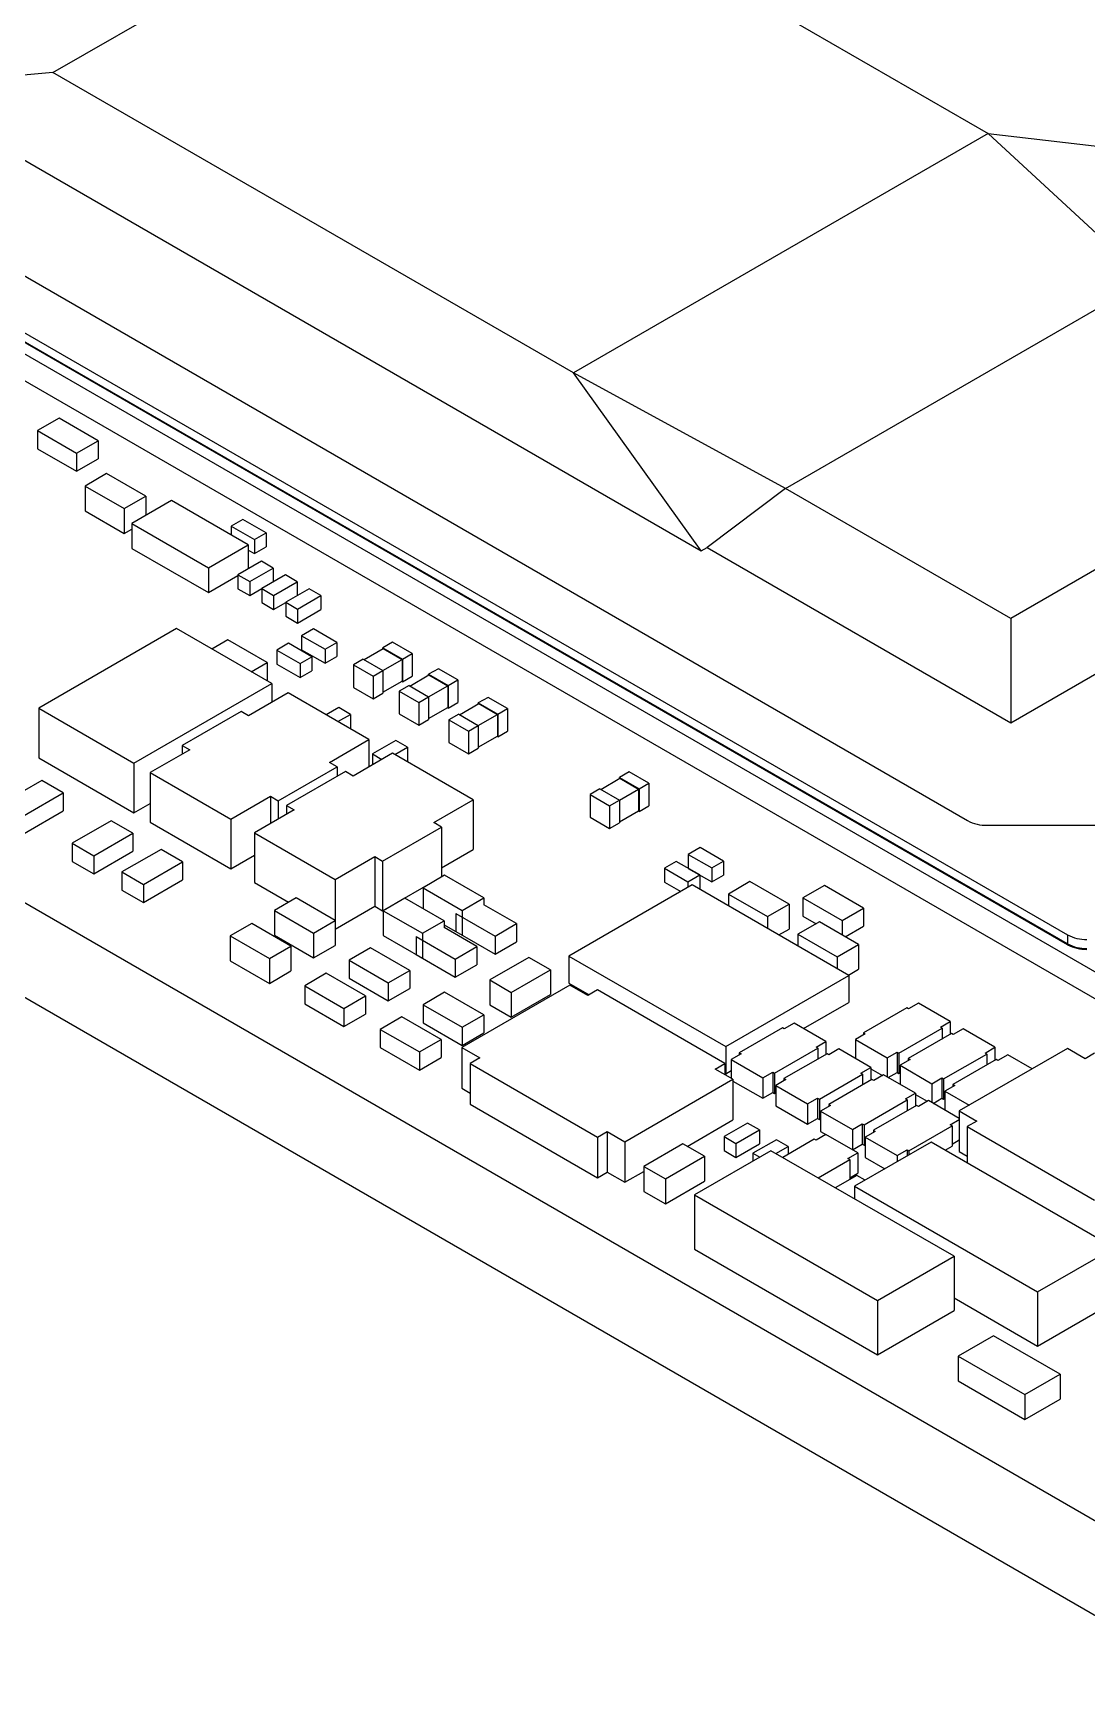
# Model space of a CAD drawing. Header units: millimetres. Extents: x 0 to 420, y 0 to 297.
# Drawn here: x 246.02 to 265.06, y 102.53 to 132.34 of the extents above; entities that cross this region are included whole.
import ezdxf

# ---------------------------------------------------------------- set-up
doc = ezdxf.new("R2010")
doc.units = ezdxf.units.MM

msp = doc.modelspace()

# ---------------------------------------------------------------- linework, layer by layer
at = {"color": 7, "linetype": 'Continuous', "lineweight": 25}
for p, q in [((210.754, 136.898), (267.323, 104.242)), ((246.376, 131.626), (253.869, 135.951)), ((253.869, 135.951), (263.273, 130.522)), ((210.754, 135.185), (267.323, 102.528)), ((233.844, 133.478), (266.017, 114.905)), ((266.017, 114.42), (233.844, 132.993)), ((235.511, 132.9), (264.704, 116.047)), ((264.704, 115.883), (235.511, 132.736)), ((264.704, 115.867), (235.511, 132.72)), ((262.901, 118.108), (239.081, 131.859)), ((246.376, 131.626), (243.548, 131.376)), ((255.781, 126.197), (246.376, 131.626)), ((243.548, 131.376), (258.089, 122.982)), ((263.273, 130.522), (255.781, 126.197)), ((263.273, 130.522), (266.133, 127.875)), ((263.273, 130.522), (269.823, 129.757)), ((259.61, 124.11), (266.133, 127.875)), ((263.681, 119.878), (275.308, 126.59)), ((258.089, 122.982), (255.781, 126.197)), ((259.61, 124.11), (255.781, 126.197)), ((270.204, 125.525), (263.681, 121.76)), ((246.486, 125.379), (246.097, 125.155)), ((247.193, 124.971), (246.486, 125.379)), ((246.097, 125.155), (246.097, 124.828)), ((246.097, 125.155), (246.804, 124.746)), ((246.804, 124.746), (247.193, 124.971)), ((247.193, 124.971), (247.193, 124.644)), ((246.097, 124.828), (246.804, 124.42)), ((246.804, 124.746), (246.804, 124.42)), ((246.804, 124.42), (247.193, 124.644)), ((247.346, 124.379), (246.957, 124.154)), ((248.053, 123.97), (247.346, 124.379)), ((246.957, 124.154), (247.664, 123.746)), ((246.957, 124.154), (246.957, 123.705)), ((259.61, 124.11), (258.196, 123.044)), ((263.681, 121.76), (259.61, 124.11)), ((247.664, 123.746), (248.053, 123.97)), ((247.664, 123.746), (247.664, 123.297)), ((248.52, 123.891), (247.802, 123.477)), ((248.053, 123.97), (248.053, 123.622)), ((249.903, 123.093), (248.52, 123.891)), ((246.957, 123.705), (247.664, 123.297)), ((247.802, 123.477), (249.185, 122.678)), ((247.802, 123.477), (247.802, 123.028)), ((249.806, 123.552), (249.594, 123.43)), ((249.594, 123.43), (249.594, 123.271)), ((249.594, 123.43), (250.018, 123.185)), ((250.23, 123.308), (249.806, 123.552)), ((247.664, 123.297), (247.802, 123.376)), ((250.018, 123.185), (250.23, 123.308)), ((250.018, 123.185), (250.018, 122.932)), ((250.23, 123.308), (250.23, 123.054)), ((247.802, 123.028), (249.185, 122.229)), ((249.185, 122.678), (249.903, 123.093)), ((249.903, 123.093), (249.903, 122.657)), ((249.903, 122.998), (250.018, 122.932)), ((250.018, 122.932), (250.23, 123.054)), ((258.089, 122.982), (258.196, 123.044)), ((258.196, 123.044), (263.681, 119.878)), ((249.185, 122.678), (249.185, 122.229)), ((249.185, 122.229), (249.719, 122.538)), ((250.144, 122.796), (249.719, 122.551)), ((249.719, 122.551), (249.719, 122.298)), ((249.719, 122.551), (249.932, 122.428)), ((249.932, 122.428), (250.356, 122.673)), ((250.356, 122.673), (250.144, 122.796)), ((250.575, 122.547), (250.15, 122.302)), ((250.356, 122.673), (250.356, 122.42)), ((250.787, 122.424), (250.575, 122.547)), ((249.719, 122.298), (249.932, 122.175)), ((249.932, 122.428), (249.932, 122.175)), ((249.932, 122.175), (250.15, 122.301)), ((250.15, 122.302), (250.363, 122.179)), ((250.15, 122.302), (250.15, 122.049)), ((250.363, 122.179), (250.787, 122.424)), ((251.006, 122.298), (250.581, 122.053)), ((250.787, 122.424), (250.787, 122.172)), ((251.218, 122.175), (251.006, 122.298)), ((250.15, 122.049), (250.363, 121.926)), ((250.363, 122.179), (250.363, 121.926)), ((250.363, 121.926), (250.581, 122.052)), ((250.581, 122.053), (250.581, 121.8)), ((250.581, 122.053), (250.794, 121.93)), ((250.794, 121.93), (251.218, 122.175)), ((250.794, 121.93), (250.794, 121.677)), ((251.218, 122.175), (251.218, 121.922)), ((250.581, 121.8), (250.794, 121.677)), ((250.794, 121.677), (251.218, 121.922)), ((263.681, 121.76), (263.681, 119.878)), ((248.607, 121.579), (246.119, 120.143)), ((250.328, 120.585), (248.607, 121.579)), ((249.537, 121.374), (249.25, 121.208)), ((250.245, 120.966), (249.537, 121.374)), ((251.081, 121.571), (250.869, 121.449)), ((250.869, 121.449), (251.293, 121.204)), ((250.869, 121.449), (250.869, 121.196)), ((251.505, 121.327), (251.081, 121.571)), ((252.513, 121.331), (252.337, 121.229)), ((252.867, 121.127), (252.513, 121.331)), ((250.632, 121.312), (250.42, 121.19)), ((250.42, 121.19), (250.42, 120.937)), ((250.42, 121.19), (250.844, 120.945)), ((251.056, 121.067), (250.632, 121.312)), ((250.844, 120.945), (251.056, 121.067)), ((250.869, 121.196), (251.293, 120.952)), ((251.056, 121.067), (251.056, 120.815)), ((251.293, 121.204), (251.505, 121.327)), ((251.293, 121.204), (251.293, 120.952)), ((251.293, 120.952), (251.505, 121.074)), ((251.505, 121.327), (251.505, 121.074)), ((251.997, 121.017), (252.344, 121.217)), ((252.337, 121.229), (252.69, 121.025)), ((252.337, 121.213), (252.337, 121.229)), ((252.344, 121.217), (252.683, 121.021)), ((252.69, 121.025), (252.867, 121.127)), ((252.867, 121.127), (252.867, 120.719)), ((249.957, 120.8), (250.245, 120.966)), ((250.245, 120.966), (250.245, 120.639)), ((250.42, 120.937), (250.844, 120.692)), ((250.844, 120.945), (250.844, 120.692)), ((250.844, 120.692), (251.056, 120.815)), ((251.983, 121.025), (251.806, 120.923)), ((251.806, 120.923), (251.806, 120.515)), ((251.806, 120.923), (252.16, 120.719)), ((251.983, 121.025), (252.337, 120.821)), ((252.16, 120.719), (252.337, 120.821)), ((252.337, 120.821), (252.683, 121.021)), ((252.337, 120.821), (252.337, 120.413)), ((252.683, 121.021), (252.683, 120.629)), ((252.69, 121.025), (252.69, 120.617)), ((252.823, 120.54), (253.17, 120.74)), ((253.34, 120.854), (253.163, 120.752)), ((253.163, 120.752), (253.516, 120.548)), ((253.163, 120.736), (253.163, 120.752)), ((253.17, 120.74), (253.509, 120.544)), ((253.693, 120.65), (253.34, 120.854)), ((247.84, 119.149), (250.328, 120.585)), ((250.24, 120.636), (250.245, 120.639)), ((250.328, 120.585), (250.328, 120.243)), ((251.806, 120.515), (252.16, 120.311)), ((252.16, 120.719), (252.16, 120.311)), ((252.337, 120.429), (252.683, 120.629)), ((252.809, 120.548), (252.632, 120.446)), ((252.632, 120.446), (252.632, 120.038)), ((252.632, 120.446), (252.986, 120.242)), ((252.69, 120.617), (252.676, 120.625)), ((252.69, 120.617), (252.867, 120.719)), ((252.809, 120.548), (253.163, 120.344)), ((253.163, 120.344), (253.509, 120.544)), ((253.509, 120.544), (253.509, 120.152)), ((253.516, 120.548), (253.693, 120.65)), ((253.516, 120.548), (253.516, 120.14)), ((253.693, 120.65), (253.693, 120.242)), ((246.119, 120.143), (246.119, 119.245)), ((246.119, 120.143), (247.84, 119.149)), ((250.627, 120.416), (249.912, 120.003)), ((252.085, 119.574), (250.627, 120.416)), ((251.543, 120.152), (251.313, 120.02)), ((251.755, 120.029), (251.543, 120.152)), ((252.16, 120.311), (252.337, 120.413)), ((252.986, 120.242), (253.163, 120.344)), ((252.986, 120.242), (252.986, 119.834)), ((253.163, 120.344), (253.163, 119.936)), ((253.163, 119.952), (253.509, 120.152)), ((253.516, 120.14), (253.502, 120.148)), ((253.516, 120.14), (253.693, 120.242)), ((253.721, 120.022), (254.068, 120.222)), ((254.238, 120.336), (254.061, 120.234)), ((254.061, 120.234), (254.414, 120.03)), ((254.061, 120.218), (254.061, 120.234)), ((254.068, 120.222), (254.407, 120.026)), ((254.591, 120.132), (254.238, 120.336)), ((249.774, 120.083), (248.71, 119.469)), ((249.912, 120.003), (249.774, 120.083)), ((251.526, 119.897), (251.755, 120.029)), ((251.755, 120.029), (251.755, 119.777)), ((252.632, 120.038), (252.986, 119.834)), ((252.986, 119.834), (253.163, 119.936)), ((253.707, 120.03), (253.53, 119.928)), ((253.53, 119.928), (253.53, 119.519)), ((253.53, 119.928), (253.884, 119.724)), ((253.707, 120.03), (254.061, 119.826)), ((254.061, 119.826), (254.407, 120.026)), ((254.407, 120.026), (254.407, 119.634)), ((254.414, 120.03), (254.591, 120.132)), ((254.414, 120.03), (254.414, 119.622)), ((254.591, 120.132), (254.591, 119.724)), ((251.37, 119.162), (252.085, 119.574)), ((251.744, 119.771), (251.755, 119.777)), ((252.085, 119.574), (252.085, 119.08)), ((252.572, 119.558), (252.148, 119.313)), ((252.784, 119.435), (252.572, 119.558)), ((253.884, 119.724), (254.061, 119.826)), ((253.884, 119.724), (253.884, 119.315)), ((254.061, 119.826), (254.061, 119.417)), ((254.061, 119.434), (254.407, 119.634)), ((254.414, 119.622), (254.4, 119.63)), ((254.414, 119.622), (254.591, 119.724)), ((246.119, 119.245), (247.84, 118.251)), ((248.849, 119.389), (248.134, 118.977)), ((248.71, 119.469), (248.849, 119.389)), ((248.71, 119.469), (248.71, 119.309)), ((252.513, 119.327), (251.798, 118.915)), ((252.148, 119.313), (252.318, 119.215)), ((252.148, 119.313), (252.148, 119.116)), ((253.971, 118.486), (252.513, 119.327)), ((252.555, 119.303), (252.784, 119.435)), ((252.784, 119.435), (252.784, 119.183)), ((253.53, 119.519), (253.884, 119.315)), ((253.884, 119.315), (254.061, 119.417)), ((247.84, 119.149), (247.84, 118.251)), ((248.134, 118.977), (249.592, 118.135)), ((248.134, 118.977), (248.134, 118.079)), ((250.445, 118.468), (251.509, 119.082)), ((251.659, 118.995), (250.596, 118.381)), ((251.509, 119.082), (251.37, 119.162)), ((251.509, 119.082), (251.509, 118.908)), ((251.798, 118.915), (251.659, 118.995)), ((252.774, 119.177), (252.784, 119.183)), ((256.788, 118.988), (256.611, 118.886)), ((257.142, 118.784), (256.788, 118.988)), ((246.174, 118.834), (245.466, 118.425)), ((246.563, 118.609), (246.174, 118.834)), ((256.258, 118.682), (256.081, 118.58)), ((256.258, 118.682), (256.611, 118.478)), ((256.272, 118.674), (256.618, 118.874)), ((256.611, 118.886), (256.965, 118.682)), ((256.611, 118.87), (256.611, 118.886)), ((256.611, 118.478), (256.958, 118.678)), ((256.618, 118.874), (256.958, 118.678)), ((256.958, 118.678), (256.958, 118.286)), ((256.965, 118.682), (257.142, 118.784)), ((256.965, 118.682), (256.965, 118.274)), ((257.142, 118.784), (257.142, 118.376)), ((245.855, 118.201), (246.563, 118.609)), ((246.563, 118.609), (246.563, 118.283)), ((247.84, 118.251), (248.134, 118.421)), ((249.592, 118.135), (250.307, 118.548)), ((250.307, 118.548), (250.445, 118.468)), ((250.307, 118.548), (250.307, 118.054)), ((250.445, 118.468), (250.445, 118.134)), ((250.596, 118.381), (250.735, 118.301)), ((250.596, 118.381), (250.596, 118.221)), ((253.256, 118.073), (253.971, 118.486)), ((253.971, 118.486), (253.971, 117.587)), ((256.081, 118.58), (256.081, 118.172)), ((256.081, 118.58), (256.434, 118.376)), ((256.434, 118.376), (256.611, 118.478)), ((256.434, 118.376), (256.434, 117.967)), ((256.611, 118.478), (256.611, 118.07)), ((256.965, 118.274), (257.142, 118.376)), ((245.855, 117.874), (246.563, 118.283)), ((247.431, 118.108), (246.724, 117.7)), ((247.82, 117.883), (247.431, 118.108)), ((248.134, 118.079), (249.592, 117.237)), ((249.592, 118.135), (249.592, 117.237)), ((250.735, 118.301), (250.02, 117.888)), ((253.395, 117.993), (253.256, 118.073)), ((256.081, 118.172), (256.434, 117.967)), ((256.434, 117.967), (256.611, 118.07)), ((256.611, 118.086), (256.958, 118.286)), ((256.965, 118.274), (256.951, 118.282)), ((247.113, 117.475), (247.82, 117.883)), ((247.82, 117.883), (247.82, 117.557)), ((250.02, 117.888), (251.478, 117.046)), ((250.02, 117.888), (250.02, 116.99)), ((252.331, 117.379), (253.395, 117.993)), ((253.395, 117.993), (253.395, 117.095)), ((268.78, 118.023), (263.254, 118.023)), ((246.724, 117.7), (247.113, 117.475)), ((246.724, 117.7), (246.724, 117.373)), ((247.113, 117.148), (247.82, 117.557)), ((247.113, 117.475), (247.113, 117.148)), ((248.329, 117.59), (247.622, 117.181)), ((248.718, 117.365), (248.329, 117.59)), ((249.592, 117.237), (250.02, 117.484)), ((251.478, 117.046), (252.193, 117.459)), ((252.193, 117.459), (252.331, 117.379)), ((252.193, 117.459), (252.193, 116.561)), ((253.395, 117.255), (253.971, 117.587)), ((258.068, 117.621), (257.855, 117.499)), ((257.855, 117.499), (258.28, 117.254)), ((257.855, 117.499), (257.855, 117.246)), ((258.492, 117.376), (258.068, 117.621)), ((246.724, 117.373), (247.113, 117.148)), ((247.622, 117.181), (248.011, 116.957)), ((247.622, 117.181), (247.622, 116.855)), ((248.011, 116.957), (248.718, 117.365)), ((248.718, 117.365), (248.718, 117.038)), ((252.331, 117.379), (252.331, 116.481)), ((257.637, 117.372), (257.424, 117.25)), ((257.424, 117.25), (257.849, 117.005)), ((257.424, 117.25), (257.424, 116.997)), ((258.061, 117.127), (257.637, 117.372)), ((257.855, 117.246), (258.28, 117.001)), ((258.28, 117.254), (258.492, 117.376)), ((258.28, 117.254), (258.28, 117.001)), ((258.492, 117.376), (258.492, 117.124)), ((248.011, 116.63), (248.718, 117.038)), ((248.011, 116.957), (248.011, 116.63)), ((250.02, 116.99), (250.635, 116.635)), ((251.478, 117.046), (251.478, 116.148)), ((252.331, 116.481), (253.395, 117.095)), ((253.453, 117.121), (253.064, 116.896)), ((253.064, 116.896), (253.064, 116.516)), ((253.064, 116.896), (253.771, 116.488)), ((254.16, 116.713), (253.453, 117.121)), ((257.926, 116.947), (255.699, 115.661)), ((257.424, 116.997), (257.719, 116.827)), ((257.849, 117.005), (258.061, 117.127)), ((257.849, 117.005), (257.849, 116.903)), ((260.757, 115.313), (257.926, 116.947)), ((258.056, 116.872), (258.061, 116.875)), ((258.061, 117.127), (258.061, 116.875)), ((258.28, 117.001), (258.492, 117.124)), ((258.967, 117.007), (258.578, 116.782)), ((259.674, 116.599), (258.967, 117.007)), ((260.314, 116.936), (259.925, 116.712)), ((261.021, 116.528), (260.314, 116.936)), ((247.622, 116.855), (248.011, 116.63)), ((250.768, 116.711), (250.379, 116.487)), ((251.475, 116.303), (250.768, 116.711)), ((251.478, 116.148), (252.193, 116.561)), ((252.193, 116.561), (252.331, 116.481)), ((252.734, 116.706), (252.345, 116.482)), ((253.442, 116.298), (252.734, 116.706)), ((253.771, 116.488), (254.16, 116.713)), ((254.16, 116.713), (254.16, 116.59)), ((254.753, 116.248), (254.16, 116.59)), ((258.578, 116.782), (258.578, 116.571)), ((258.578, 116.782), (259.285, 116.374)), ((259.285, 116.374), (259.674, 116.599)), ((259.674, 116.599), (259.674, 116.15)), ((259.925, 116.712), (260.632, 116.303)), ((259.925, 116.712), (259.925, 116.385)), ((250.379, 116.487), (251.086, 116.078)), ((250.379, 116.487), (250.379, 116.038)), ((251.086, 116.078), (251.475, 116.303)), ((251.475, 116.303), (251.475, 115.854)), ((252.345, 116.482), (253.052, 116.073)), ((252.345, 116.482), (252.345, 116.033)), ((253.052, 116.073), (253.442, 116.298)), ((253.442, 116.298), (253.442, 116.176)), ((253.657, 116.431), (254.364, 116.023)), ((253.657, 116.431), (253.657, 116.105)), ((253.771, 116.488), (253.771, 116.039)), ((259.285, 116.374), (259.285, 116.162)), ((260.224, 116.281), (259.835, 116.057)), ((259.925, 116.385), (260.164, 116.247)), ((260.931, 115.873), (260.224, 116.281)), ((260.632, 116.303), (261.021, 116.528)), ((260.632, 116.303), (260.632, 116.046)), ((261.021, 116.528), (261.021, 116.201)), ((249.968, 116.25), (249.579, 116.025)), ((249.579, 116.025), (249.579, 115.576)), ((249.579, 116.025), (250.287, 115.617)), ((250.676, 115.842), (249.968, 116.25)), ((250.379, 116.038), (251.086, 115.629)), ((251.086, 116.078), (251.086, 115.629)), ((251.475, 116.15), (251.478, 116.148)), ((252.345, 116.033), (253.052, 115.624)), ((252.939, 116.017), (252.939, 115.69)), ((252.939, 116.017), (253.646, 115.608)), ((253.052, 116.073), (253.052, 115.624)), ((253.442, 116.229), (253.771, 116.039)), ((254.035, 115.833), (253.442, 116.176)), ((253.657, 116.105), (254.364, 115.696)), ((254.364, 116.023), (254.753, 116.248)), ((254.364, 116.023), (254.364, 115.696)), ((254.753, 116.248), (254.753, 115.921)), ((259.491, 116.044), (259.674, 116.15)), ((259.835, 116.057), (260.542, 115.648)), ((259.835, 116.057), (259.835, 115.845)), ((260.691, 116.011), (261.021, 116.201)), ((264.704, 116.047), (264.704, 115.883)), ((250.287, 115.617), (250.676, 115.842)), ((250.676, 115.842), (250.676, 115.393)), ((251.086, 115.629), (251.475, 115.854)), ((252.115, 115.811), (251.726, 115.587)), ((252.822, 115.403), (252.115, 115.811)), ((252.939, 115.69), (253.646, 115.282)), ((253.646, 115.608), (254.035, 115.833)), ((254.035, 115.833), (254.035, 115.506)), ((254.364, 115.696), (254.753, 115.921)), ((260.542, 115.648), (260.931, 115.873)), ((260.931, 115.873), (260.931, 115.424)), ((264.704, 115.883), (264.704, 115.867)), ((249.579, 115.576), (250.287, 115.168)), ((250.287, 115.617), (250.287, 115.168)), ((250.287, 115.168), (250.676, 115.393)), ((251.726, 115.587), (252.433, 115.178)), ((251.726, 115.587), (251.726, 115.26)), ((252.433, 115.178), (252.822, 115.403)), ((252.822, 115.403), (252.822, 115.076)), ((253.646, 115.608), (253.646, 115.282)), ((253.646, 115.282), (254.035, 115.506)), ((254.974, 115.638), (254.267, 115.23)), ((254.656, 115.005), (255.363, 115.414)), ((255.363, 115.414), (254.974, 115.638)), ((255.363, 115.414), (255.363, 114.965)), ((255.699, 115.661), (258.53, 114.027)), ((255.699, 115.661), (255.699, 115.171)), ((260.542, 115.648), (260.542, 115.437)), ((260.748, 115.318), (260.931, 115.424)), ((251.315, 115.35), (250.926, 115.125)), ((250.926, 115.125), (251.634, 114.717)), ((250.926, 115.125), (250.926, 114.799)), ((252.023, 114.942), (251.315, 115.35)), ((251.726, 115.26), (252.433, 114.852)), ((252.433, 115.178), (252.433, 114.852)), ((252.433, 114.852), (252.822, 115.076)), ((255.717, 115.137), (253.763, 114.009)), ((254.267, 115.23), (254.267, 114.781)), ((254.267, 115.23), (254.656, 115.005)), ((255.699, 115.171), (256.063, 114.961)), ((256.042, 114.949), (255.717, 115.137)), ((258.53, 114.027), (260.757, 115.313)), ((260.757, 115.313), (260.757, 114.823)), ((250.926, 114.799), (251.634, 114.39)), ((251.634, 114.717), (252.023, 114.942)), ((252.023, 114.942), (252.023, 114.615)), ((253.453, 115.008), (253.064, 114.783)), ((253.064, 114.783), (253.771, 114.375)), ((253.064, 114.783), (253.064, 114.457)), ((254.16, 114.6), (253.453, 115.008)), ((254.267, 114.781), (254.656, 114.556)), ((254.656, 115.005), (254.656, 114.556)), ((254.656, 114.556), (255.363, 114.965)), ((256.216, 115.049), (256.042, 114.949)), ((258.517, 113.721), (256.216, 115.049)), ((259.938, 114.351), (260.757, 114.823)), ((262.012, 114.812), (261.833, 114.709)), ((262.587, 114.481), (262.012, 114.812)), ((251.634, 114.717), (251.634, 114.39)), ((251.634, 114.39), (252.023, 114.615)), ((252.68, 114.562), (252.291, 114.337)), ((253.388, 114.154), (252.68, 114.562)), ((253.771, 114.375), (254.16, 114.6)), ((254.16, 114.6), (254.16, 114.273)), ((261.801, 114.727), (261.02, 114.277)), ((261.833, 114.709), (261.801, 114.727)), ((262.408, 114.377), (262.587, 114.481)), ((262.587, 114.481), (262.587, 114.248)), ((252.291, 114.337), (252.291, 114.011)), ((252.291, 114.337), (252.999, 113.929)), ((253.064, 114.457), (253.771, 114.048)), ((253.771, 114.375), (253.771, 114.048)), ((253.771, 114.048), (254.16, 114.273)), ((259.555, 114.364), (258.775, 113.914)), ((259.588, 114.346), (259.555, 114.364)), ((259.767, 114.449), (259.588, 114.346)), ((260.342, 114.118), (259.767, 114.449)), ((261.052, 114.258), (260.873, 114.155)), ((261.02, 114.277), (261.052, 114.258)), ((261.02, 114.277), (261.02, 114.239)), ((261.659, 113.908), (262.44, 114.358)), ((262.609, 114.261), (261.828, 113.81)), ((262.44, 114.358), (262.408, 114.377)), ((262.44, 114.358), (262.44, 114.163)), ((262.641, 114.242), (262.609, 114.261)), ((262.82, 114.346), (262.641, 114.242)), ((263.395, 114.014), (262.82, 114.346)), ((252.291, 114.011), (252.999, 113.602)), ((252.999, 113.929), (253.388, 114.154)), ((252.999, 113.929), (252.999, 113.602)), ((253.388, 114.154), (253.388, 113.827)), ((253.763, 114.009), (254.089, 113.821)), ((253.763, 114.009), (253.763, 113.274)), ((258.53, 114.027), (258.53, 113.537)), ((258.807, 113.895), (258.628, 113.792)), ((258.775, 113.914), (258.807, 113.895)), ((258.775, 113.914), (258.775, 113.877)), ((259.414, 113.545), (260.195, 113.995)), ((260.364, 113.898), (259.583, 113.447)), ((260.163, 114.014), (260.342, 114.118)), ((260.195, 113.995), (260.163, 114.014)), ((260.195, 113.995), (260.195, 113.8)), ((260.342, 114.118), (260.342, 113.885)), ((260.396, 113.879), (260.364, 113.898)), ((260.575, 113.983), (260.396, 113.879)), ((261.15, 113.651), (260.575, 113.983)), ((260.873, 114.155), (261.448, 113.823)), ((260.873, 114.155), (260.873, 113.811)), ((261.448, 113.823), (261.627, 113.926)), ((261.627, 113.926), (261.659, 113.908)), ((261.627, 113.926), (261.627, 113.559)), ((261.659, 113.908), (261.659, 113.54)), ((262.468, 113.441), (263.248, 113.892)), ((264.704, 113.992), (262.75, 112.864)), ((263.216, 113.91), (263.395, 114.014)), ((263.248, 113.892), (263.216, 113.91)), ((263.248, 113.892), (263.248, 113.697)), ((263.395, 114.014), (263.395, 113.782)), ((263.629, 113.879), (263.449, 113.776)), ((264.068, 113.625), (263.629, 113.879)), ((265.023, 113.808), (264.704, 113.992)), ((265.196, 113.908), (265.023, 113.808)), ((252.999, 113.602), (253.388, 113.827)), ((254.089, 113.821), (253.915, 113.721)), ((253.915, 113.721), (256.216, 112.392)), ((253.915, 113.721), (253.915, 112.986)), ((258.343, 113.62), (258.517, 113.721)), ((258.662, 113.436), (258.343, 113.62)), ((258.517, 113.721), (258.517, 113.52)), ((258.53, 113.537), (258.628, 113.594)), ((258.628, 113.792), (259.203, 113.46)), ((258.628, 113.792), (258.628, 113.456)), ((260.971, 113.547), (261.15, 113.651)), ((261.15, 113.651), (261.15, 113.419)), ((261.15, 113.627), (261.363, 113.504)), ((261.448, 113.823), (261.448, 113.479)), ((261.861, 113.792), (261.681, 113.688)), ((261.681, 113.688), (262.256, 113.356)), ((261.681, 113.688), (261.681, 113.345)), ((261.828, 113.81), (261.861, 113.792)), ((261.828, 113.81), (261.828, 113.773)), ((263.417, 113.794), (262.636, 113.344)), ((263.449, 113.776), (263.417, 113.794)), ((256.709, 112.308), (258.662, 113.436)), ((258.517, 113.544), (258.53, 113.537)), ((258.662, 113.436), (258.662, 112.701)), ((258.662, 113.404), (259.203, 113.092)), ((259.203, 113.46), (259.382, 113.563)), ((259.203, 113.46), (259.203, 113.092)), ((259.382, 113.563), (259.414, 113.545)), ((259.382, 113.563), (259.382, 113.196)), ((259.414, 113.545), (259.414, 113.177)), ((259.615, 113.429), (259.436, 113.325)), ((259.436, 113.325), (260.011, 112.993)), ((259.436, 113.325), (259.436, 112.958)), ((259.583, 113.447), (259.615, 113.429)), ((259.583, 113.447), (259.583, 113.41)), ((260.223, 113.078), (261.003, 113.529)), ((261.172, 113.431), (260.391, 112.981)), ((261.003, 113.529), (260.971, 113.547)), ((261.003, 113.529), (261.003, 113.334)), ((261.204, 113.413), (261.172, 113.431)), ((261.384, 113.516), (261.204, 113.413)), ((261.958, 113.184), (261.384, 113.516)), ((261.468, 113.467), (261.627, 113.559)), ((261.627, 113.559), (261.659, 113.54)), ((261.659, 113.54), (261.681, 113.553)), ((262.256, 113.356), (262.435, 113.46)), ((262.256, 113.356), (262.256, 113.013)), ((262.435, 113.46), (262.468, 113.441)), ((262.435, 113.46), (262.435, 113.092)), ((262.468, 113.441), (262.468, 113.074)), ((262.669, 113.325), (262.489, 113.221)), ((262.636, 113.344), (262.669, 113.325)), ((262.636, 113.344), (262.636, 113.306)), ((253.763, 113.274), (253.915, 113.186)), ((253.915, 112.986), (256.216, 111.657)), ((259.203, 113.092), (259.382, 113.196)), ((259.382, 113.196), (259.414, 113.177)), ((259.414, 113.177), (259.436, 113.19)), ((260.011, 112.993), (260.19, 113.097)), ((260.011, 112.993), (260.011, 112.626)), ((260.19, 113.097), (260.223, 113.078)), ((260.19, 113.097), (260.19, 112.729)), ((260.223, 113.078), (260.223, 112.711)), ((261.031, 112.612), (261.811, 113.062)), ((261.779, 113.081), (261.958, 113.184)), ((261.811, 113.062), (261.779, 113.081)), ((261.811, 113.062), (261.811, 112.867)), ((261.958, 113.184), (261.958, 112.952)), ((261.958, 113.16), (262.171, 113.038)), ((262.192, 113.05), (262.012, 112.946)), ((262.75, 112.727), (262.192, 113.05)), ((262.277, 113.001), (262.435, 113.092)), ((262.435, 113.092), (262.468, 113.074)), ((262.468, 113.074), (262.489, 113.086)), ((262.489, 113.221), (262.929, 112.968)), ((262.489, 113.221), (262.489, 112.878)), ((257.835, 112.224), (258.662, 112.701)), ((259.436, 112.958), (260.011, 112.626)), ((260.011, 112.626), (260.19, 112.729)), ((260.19, 112.729), (260.223, 112.711)), ((260.223, 112.711), (260.244, 112.723)), ((260.424, 112.962), (260.244, 112.858)), ((260.244, 112.858), (260.819, 112.527)), ((260.244, 112.858), (260.244, 112.491)), ((260.391, 112.981), (260.424, 112.962)), ((260.391, 112.981), (260.391, 112.943)), ((261.98, 112.965), (261.2, 112.514)), ((262.012, 112.946), (261.98, 112.965)), ((262.587, 112.614), (262.75, 112.708)), ((262.75, 112.864), (263.069, 112.68)), ((262.75, 112.864), (262.75, 112.13)), ((256.216, 112.392), (256.39, 112.492)), ((256.216, 112.392), (256.216, 111.657)), ((256.39, 112.492), (256.709, 112.308)), ((256.39, 112.492), (256.39, 111.758)), ((258.926, 112.644), (258.502, 112.399)), ((258.502, 112.399), (258.502, 112.147)), ((258.502, 112.399), (258.714, 112.277)), ((258.714, 112.277), (259.139, 112.522)), ((259.139, 112.522), (258.926, 112.644)), ((259.139, 112.522), (259.139, 112.269)), ((260.342, 112.438), (260.163, 112.334)), ((260.244, 112.491), (260.339, 112.436)), ((260.917, 112.106), (260.342, 112.438)), ((260.819, 112.527), (260.998, 112.63)), ((260.819, 112.527), (260.819, 112.163)), ((260.998, 112.63), (261.031, 112.612)), ((260.998, 112.63), (260.998, 112.263)), ((261.031, 112.612), (261.031, 112.244)), ((261.232, 112.495), (261.052, 112.392)), ((261.052, 112.392), (261.627, 112.06)), ((261.052, 112.392), (261.052, 112.024)), ((261.2, 112.514), (261.232, 112.495)), ((261.2, 112.514), (261.2, 112.477)), ((261.839, 112.145), (262.62, 112.596)), ((262.62, 112.596), (262.587, 112.614)), ((262.62, 112.596), (262.62, 112.228)), ((263.069, 112.68), (262.895, 112.58)), ((262.895, 112.58), (265.196, 111.252)), ((262.895, 112.58), (262.895, 111.923)), ((256.709, 112.308), (256.709, 111.574)), ((257.758, 112.269), (257.051, 111.86)), ((258.147, 112.044), (257.758, 112.269)), ((259.348, 112.146), (257.967, 111.349)), ((258.502, 112.147), (258.714, 112.024)), ((258.714, 112.277), (258.714, 112.024)), ((258.714, 112.024), (259.139, 112.269)), ((259.447, 112.344), (259.023, 112.099)), ((259.023, 112.099), (259.023, 111.958)), ((259.023, 112.099), (259.145, 112.028)), ((262.655, 110.237), (259.348, 112.146)), ((259.439, 112.094), (259.659, 112.221)), ((259.659, 112.221), (259.447, 112.344)), ((260.13, 112.353), (259.56, 112.024)), ((259.659, 112.221), (259.659, 112.081)), ((260.163, 112.334), (260.13, 112.353)), ((260.737, 112.003), (260.917, 112.106)), ((260.822, 112.161), (260.998, 112.263)), ((262.24, 112.302), (260.858, 111.504)), ((260.917, 112.106), (260.917, 111.739)), ((260.998, 112.263), (261.031, 112.244)), ((261.031, 112.244), (261.052, 112.257)), ((261.627, 112.06), (261.807, 112.164)), ((261.807, 112.164), (261.839, 112.145)), ((261.807, 112.164), (261.807, 112.051)), ((261.839, 112.145), (261.839, 112.07)), ((265.547, 110.393), (262.24, 112.302)), ((262.493, 112.155), (262.62, 112.228)), ((262.62, 112.265), (262.75, 112.341)), ((262.75, 112.13), (262.895, 112.046)), ((257.051, 111.86), (257.44, 111.636)), ((257.051, 111.86), (257.051, 111.411)), ((257.44, 111.636), (258.147, 112.044)), ((258.147, 112.044), (258.147, 111.595)), ((260.199, 111.655), (260.77, 111.984)), ((260.77, 111.984), (260.737, 112.003)), ((260.77, 111.984), (260.77, 111.624)), ((261.052, 112.024), (261.406, 111.82)), ((261.627, 112.06), (261.627, 111.948)), ((256.216, 111.657), (256.39, 111.758)), ((256.39, 111.758), (256.709, 111.574)), ((256.709, 111.574), (257.051, 111.771)), ((257.44, 111.636), (257.44, 111.187)), ((257.44, 111.187), (258.147, 111.595)), ((260.901, 111.7), (260.511, 111.475)), ((260.77, 111.654), (260.917, 111.739)), ((260.858, 111.504), (264.165, 109.595)), ((260.858, 111.504), (260.858, 111.274)), ((261.05, 111.615), (260.901, 111.7)), ((257.051, 111.411), (257.44, 111.187)), ((257.967, 111.349), (261.274, 109.439)), ((257.967, 111.349), (257.967, 110.369)), ((257.967, 110.369), (261.274, 108.46)), ((264.165, 109.595), (265.547, 110.393)), ((261.274, 109.439), (262.655, 110.237)), ((262.655, 110.237), (262.655, 109.257)), ((261.274, 109.439), (261.274, 108.46)), ((262.655, 109.487), (264.165, 108.615)), ((264.165, 109.595), (264.165, 108.615)), ((264.165, 108.615), (265.547, 109.413)), ((261.274, 108.46), (262.655, 109.257)), ((263.369, 108.802), (262.732, 108.435)), ((264.571, 108.108), (263.369, 108.802)), ((262.732, 108.435), (263.934, 107.741)), ((262.732, 108.435), (262.732, 107.985)), ((262.732, 107.985), (263.934, 107.292)), ((263.934, 107.741), (264.571, 108.108)), ((264.571, 108.108), (264.571, 107.659)), ((263.934, 107.741), (263.934, 107.292)), ((263.934, 107.292), (264.571, 107.659))]:
    msp.add_line(p, q, dxfattribs=at)
for centre, start, end in [((263.24, 118.745), 241.9604, 271.1436), ((265.043, 116.683), 241.9597, 271.1443), ((265.043, 116.52), 241.9597, 271.1443), ((265.043, 116.504), 241.9597, 271.1443)]:
    msp.add_arc(centre, 0.721, start, end, dxfattribs=at)

doc.saveas('drawing.dxf')
